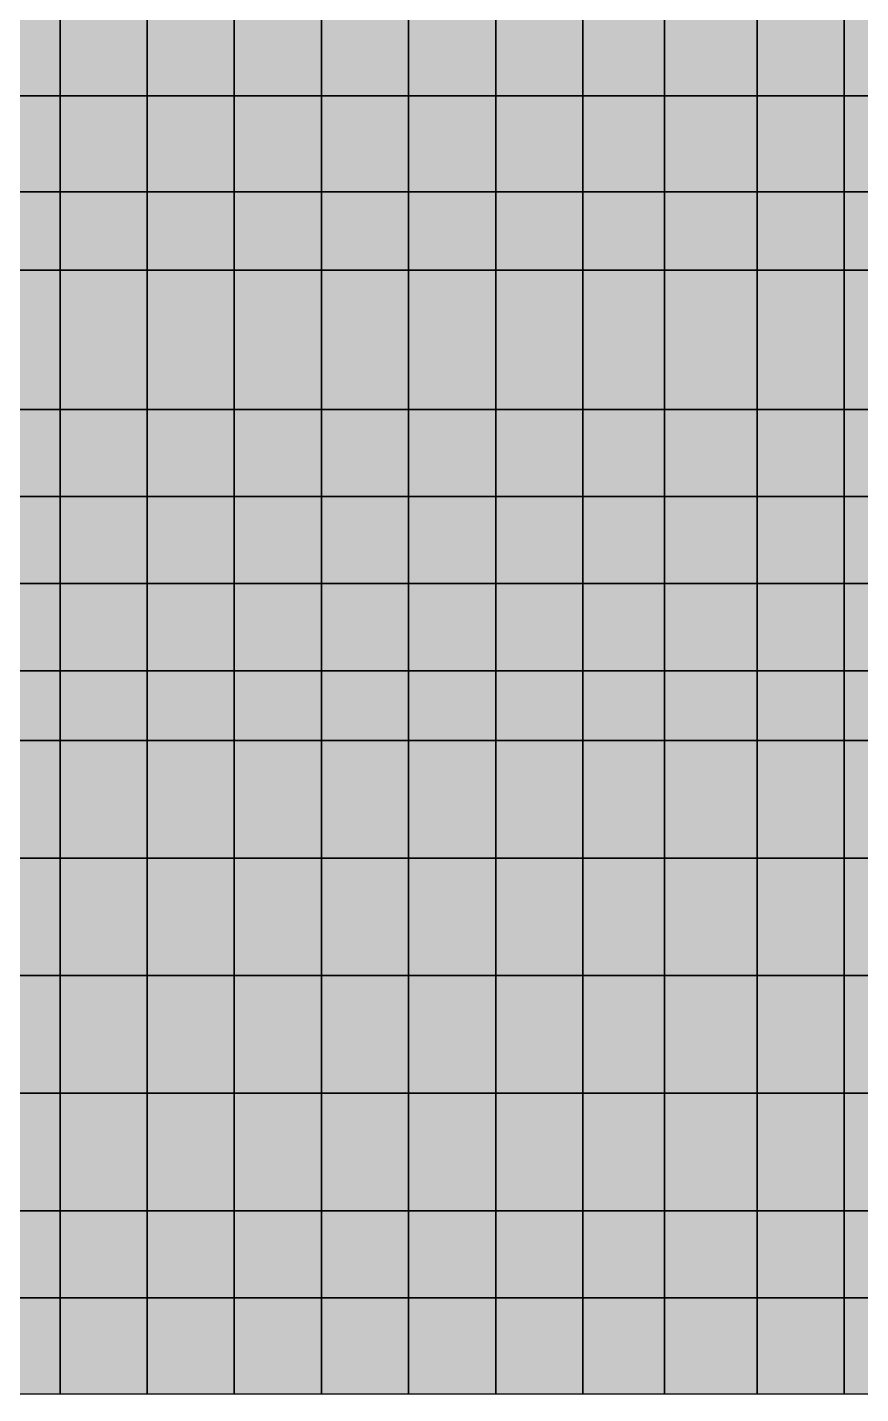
# Model space of a CAD drawing. Header units: inches. Extents: x -100 to 100, y -41 to 41.
# Drawn here: x 4.94 to 14.5, y -41.4 to -25.71 of the extents above; entities that cross this region are included whole.
import ezdxf

# ---------------------------------------------------------------- set-up
doc = ezdxf.new("R2010")
doc.units = ezdxf.units.IN
doc.header["$MEASUREMENT"] = 0

msp = doc.modelspace()

# ---------------------------------------------------------------- linework, layer by layer
at = {"color": 18, "true_color": 0x000000, "transparency": 33554532}
for p, q in [((5.311025, -26.5), (5.311025, -25.5)), ((5.311025, -25.5), (5.311025, -26.5)), ((6.311025, -26.5), (6.311025, -25.5)), ((6.311025, -25.5), (6.311025, -26.5)), ((7.311025, -26.5), (7.311025, -25.5)), ((7.311025, -25.5), (7.311025, -26.5)), ((8.311025, -26.5), (8.311025, -25.5)), ((8.311025, -25.5), (8.311025, -26.5)), ((9.311025, -26.5), (9.311025, -25.5)), ((9.311025, -25.5), (9.311025, -26.5)), ((10.31103, -26.5), (10.31103, -25.5)), ((10.31103, -25.5), (10.31103, -26.5)), ((11.31103, -26.5), (11.31103, -25.5)), ((11.31103, -25.5), (11.31103, -26.5)), ((12.25, -26.5), (12.25, -25.5)), ((12.25, -25.5), (12.25, -26.5)), ((13.31103, -26.5), (13.31103, -25.5)), ((13.31103, -25.5), (13.31103, -26.5)), ((14.31103, -26.5), (14.31103, -25.5)), ((14.31103, -25.5), (14.31103, -26.5)), ((5.311025, -26.5), (4.311025, -26.5)), ((4.311025, -26.5), (5.311025, -26.5)), ((5.311025, -27.6), (5.311025, -26.5)), ((6.311025, -26.5), (5.311025, -26.5)), ((5.311025, -26.5), (5.311025, -27.6)), ((5.311025, -26.5), (6.311025, -26.5)), ((6.311025, -27.6), (6.311025, -26.5)), ((7.311025, -26.5), (6.311025, -26.5)), ((6.311025, -26.5), (6.311025, -27.6)), ((6.311025, -26.5), (7.311025, -26.5)), ((7.311025, -27.6), (7.311025, -26.5)), ((8.311025, -26.5), (7.311025, -26.5)), ((7.311025, -26.5), (7.311025, -27.6)), ((7.311025, -26.5), (8.311025, -26.5)), ((8.311025, -27.6), (8.311025, -26.5)), ((9.311025, -26.5), (8.311025, -26.5)), ((8.311025, -26.5), (8.311025, -27.6)), ((8.311025, -26.5), (9.311025, -26.5)), ((9.311025, -27.6), (9.311025, -26.5)), ((10.31103, -26.5), (9.311025, -26.5)), ((9.311025, -26.5), (9.311025, -27.6)), ((9.311025, -26.5), (10.31103, -26.5)), ((10.31103, -27.6), (10.31103, -26.5)), ((11.31103, -26.5), (10.31103, -26.5)), ((10.31103, -26.5), (10.31103, -27.6)), ((10.31103, -26.5), (11.31103, -26.5)), ((11.31103, -27.6), (11.31103, -26.5)), ((12.25, -26.5), (11.31103, -26.5)), ((11.31103, -26.5), (11.31103, -27.6)), ((11.31103, -26.5), (12.25, -26.5)), ((12.25, -27.6), (12.25, -26.5)), ((13.31103, -26.5), (12.25, -26.5)), ((12.25, -26.5), (12.25, -27.6)), ((12.25, -26.5), (13.31103, -26.5)), ((13.31103, -27.6), (13.31103, -26.5)), ((14.31103, -26.5), (13.31103, -26.5)), ((13.31103, -26.5), (13.31103, -27.6)), ((13.31103, -26.5), (14.31103, -26.5)), ((14.31103, -27.6), (14.31103, -26.5)), ((14.31103, -26.5), (15.31103, -26.5)), ((15.31103, -26.5), (14.31103, -26.5)), ((14.31103, -26.5), (14.31103, -27.6)), ((5.311025, -27.6), (4.311025, -27.6)), ((4.311025, -27.6), (5.311025, -27.6)), ((5.311025, -28.5), (5.311025, -27.6)), ((5.311025, -27.6), (5.311025, -28.5)), ((6.311025, -27.6), (5.311025, -27.6)), ((5.311025, -27.6), (6.311025, -27.6)), ((6.311025, -28.5), (6.311025, -27.6)), ((7.311025, -27.6), (6.311025, -27.6)), ((6.311025, -27.6), (6.311025, -28.5)), ((6.311025, -27.6), (7.311025, -27.6)), ((7.311025, -28.5), (7.311025, -27.6)), ((8.311025, -27.6), (7.311025, -27.6)), ((7.311025, -27.6), (7.311025, -28.5)), ((7.311025, -27.6), (8.311025, -27.6)), ((8.311025, -28.5), (8.311025, -27.6)), ((9.311025, -27.6), (8.311025, -27.6)), ((8.311025, -27.6), (8.311025, -28.5)), ((8.311025, -27.6), (9.311025, -27.6)), ((9.311025, -28.5), (9.311025, -27.6)), ((10.31103, -27.6), (9.311025, -27.6)), ((9.311025, -27.6), (9.311025, -28.5)), ((9.311025, -27.6), (10.31103, -27.6)), ((10.31103, -28.5), (10.31103, -27.6)), ((11.31103, -27.6), (10.31103, -27.6)), ((10.31103, -27.6), (10.31103, -28.5)), ((10.31103, -27.6), (11.31103, -27.6)), ((11.31103, -28.5), (11.31103, -27.6)), ((12.25, -27.6), (11.31103, -27.6)), ((11.31103, -27.6), (11.31103, -28.5)), ((11.31103, -27.6), (12.25, -27.6)), ((12.25, -28.5), (12.25, -27.6)), ((13.31103, -27.6), (12.25, -27.6)), ((12.25, -27.6), (12.25, -28.5)), ((12.25, -27.6), (13.31103, -27.6)), ((13.31103, -28.5), (13.31103, -27.6)), ((14.31103, -27.6), (13.31103, -27.6)), ((13.31103, -27.6), (13.31103, -28.5)), ((13.31103, -27.6), (14.31103, -27.6)), ((14.31103, -28.5), (14.31103, -27.6)), ((15.31103, -27.6), (14.31103, -27.6)), ((14.31103, -27.6), (14.31103, -28.5)), ((14.31103, -27.6), (15.31103, -27.6)), ((4.311025, -28.5), (5.311025, -28.5)), ((5.311025, -28.5), (4.311025, -28.5)), ((5.311025, -28.5), (6.311025, -28.5)), ((5.311025, -30.1), (5.311025, -28.5)), ((6.311025, -28.5), (5.311025, -28.5)), ((5.311025, -28.5), (5.311025, -30.1)), ((6.311025, -28.5), (7.311025, -28.5)), ((6.311025, -30.1), (6.311025, -28.5)), ((7.311025, -28.5), (6.311025, -28.5)), ((6.311025, -28.5), (6.311025, -30.1)), ((7.311025, -28.5), (8.311025, -28.5)), ((7.311025, -30.1), (7.311025, -28.5)), ((8.311025, -28.5), (7.311025, -28.5)), ((7.311025, -28.5), (7.311025, -30.1)), ((8.311025, -28.5), (9.311025, -28.5)), ((8.311025, -30.1), (8.311025, -28.5)), ((9.311025, -28.5), (8.311025, -28.5)), ((8.311025, -28.5), (8.311025, -30.1)), ((9.311025, -28.5), (10.31103, -28.5)), ((9.311025, -30.1), (9.311025, -28.5)), ((10.31103, -28.5), (9.311025, -28.5)), ((9.311025, -28.5), (9.311025, -30.1)), ((10.31103, -28.5), (11.31103, -28.5)), ((10.31103, -30.1), (10.31103, -28.5)), ((10.31103, -28.5), (10.31103, -30.1)), ((11.31103, -28.5), (10.31103, -28.5)), ((11.31103, -28.5), (12.25, -28.5)), ((11.31103, -30.1), (11.31103, -28.5)), ((12.25, -28.5), (11.31103, -28.5)), ((11.31103, -28.5), (11.31103, -30.1)), ((12.25, -28.5), (13.31103, -28.5)), ((12.25, -30.1), (12.25, -28.5)), ((13.31103, -28.5), (12.25, -28.5)), ((12.25, -28.5), (12.25, -30.1)), ((13.31103, -28.5), (14.31103, -28.5)), ((13.31103, -30.1), (13.31103, -28.5)), ((13.31103, -28.5), (13.31103, -30.1)), ((14.31103, -28.5), (13.31103, -28.5)), ((14.31103, -28.5), (15.31103, -28.5)), ((14.31103, -30.1), (14.31103, -28.5)), ((15.31103, -28.5), (14.31103, -28.5)), ((14.31103, -28.5), (14.31103, -30.1)), ((5.311025, -30.1), (4.311025, -30.1)), ((4.311025, -30.1), (5.311025, -30.1)), ((5.311025, -31.1), (5.311025, -30.1)), ((6.311025, -30.1), (5.311025, -30.1)), ((5.311025, -30.1), (5.311025, -31.1)), ((5.311025, -30.1), (6.311025, -30.1)), ((6.311025, -31.1), (6.311025, -30.1)), ((7.311025, -30.1), (6.311025, -30.1)), ((6.311025, -30.1), (6.311025, -31.1)), ((6.311025, -30.1), (7.311025, -30.1)), ((7.311025, -31.1), (7.311025, -30.1)), ((8.311025, -30.1), (7.311025, -30.1)), ((7.311025, -30.1), (7.311025, -31.1)), ((7.311025, -30.1), (8.311025, -30.1)), ((8.311025, -31.1), (8.311025, -30.1)), ((9.311025, -30.1), (8.311025, -30.1)), ((8.311025, -30.1), (8.311025, -31.1)), ((8.311025, -30.1), (9.311025, -30.1)), ((9.311025, -31.1), (9.311025, -30.1)), ((10.31103, -30.1), (9.311025, -30.1)), ((9.311025, -30.1), (9.311025, -31.1)), ((9.311025, -30.1), (10.31103, -30.1)), ((10.31103, -31.1), (10.31103, -30.1)), ((11.31103, -30.1), (10.31103, -30.1)), ((10.31103, -30.1), (10.31103, -31.1)), ((10.31103, -30.1), (11.31103, -30.1)), ((11.31103, -31.1), (11.31103, -30.1)), ((12.25, -30.1), (11.31103, -30.1)), ((11.31103, -30.1), (11.31103, -31.1)), ((11.31103, -30.1), (12.25, -30.1)), ((12.25, -31.1), (12.25, -30.1)), ((13.31103, -30.1), (12.25, -30.1)), ((12.25, -30.1), (12.25, -31.1)), ((12.25, -30.1), (13.31103, -30.1)), ((13.31103, -31.1), (13.31103, -30.1)), ((14.31103, -30.1), (13.31103, -30.1)), ((13.31103, -30.1), (13.31103, -31.1)), ((13.31103, -30.1), (14.31103, -30.1)), ((14.31103, -31.1), (14.31103, -30.1)), ((15.31103, -30.1), (14.31103, -30.1)), ((14.31103, -30.1), (14.31103, -31.1)), ((14.31103, -30.1), (15.31103, -30.1)), ((5.311025, -31.1), (4.311025, -31.1)), ((4.311025, -31.1), (5.311025, -31.1)), ((5.311025, -32.1), (5.311025, -31.1)), ((6.311025, -31.1), (5.311025, -31.1)), ((5.311025, -31.1), (5.311025, -32.1)), ((5.311025, -31.1), (6.311025, -31.1)), ((6.311025, -32.1), (6.311025, -31.1)), ((7.311025, -31.1), (6.311025, -31.1)), ((6.311025, -31.1), (6.311025, -32.1)), ((6.311025, -31.1), (7.311025, -31.1)), ((7.311025, -32.1), (7.311025, -31.1)), ((8.311025, -31.1), (7.311025, -31.1)), ((7.311025, -31.1), (7.311025, -32.1)), ((7.311025, -31.1), (8.311025, -31.1)), ((8.311025, -32.1), (8.311025, -31.1)), ((9.311025, -31.1), (8.311025, -31.1)), ((8.311025, -31.1), (8.311025, -32.1)), ((8.311025, -31.1), (9.311025, -31.1)), ((9.311025, -32.1), (9.311025, -31.1)), ((10.31103, -31.1), (9.311025, -31.1)), ((9.311025, -31.1), (9.311025, -32.1)), ((9.311025, -31.1), (10.31103, -31.1)), ((10.31103, -32.1), (10.31103, -31.1)), ((10.31103, -31.1), (10.31103, -32.1)), ((11.31103, -31.1), (10.31103, -31.1)), ((10.31103, -31.1), (11.31103, -31.1)), ((11.31103, -32.1), (11.31103, -31.1)), ((12.25, -31.1), (11.31103, -31.1)), ((11.31103, -31.1), (11.31103, -32.1)), ((11.31103, -31.1), (12.25, -31.1)), ((12.25, -32.1), (12.25, -31.1)), ((13.31103, -31.1), (12.25, -31.1)), ((12.25, -31.1), (12.25, -32.1)), ((12.25, -31.1), (13.31103, -31.1)), ((13.31103, -32.1), (13.31103, -31.1)), ((13.31103, -31.1), (13.31103, -32.1)), ((14.31103, -31.1), (13.31103, -31.1)), ((13.31103, -31.1), (14.31103, -31.1)), ((14.31103, -32.1), (14.31103, -31.1)), ((15.31103, -31.1), (14.31103, -31.1)), ((14.31103, -31.1), (14.31103, -32.1)), ((14.31103, -31.1), (15.31103, -31.1)), ((5.311025, -32.1), (4.311025, -32.1)), ((4.311025, -32.1), (5.311025, -32.1)), ((5.311025, -33.1), (5.311025, -32.1)), ((6.311025, -32.1), (5.311025, -32.1)), ((5.311025, -32.1), (5.311025, -33.1)), ((5.311025, -32.1), (6.311025, -32.1)), ((6.311025, -33.1), (6.311025, -32.1)), ((6.311025, -32.1), (7.311025, -32.1)), ((7.311025, -32.1), (6.311025, -32.1)), ((6.311025, -32.1), (6.311025, -33.1)), ((7.311025, -33.1), (7.311025, -32.1)), ((8.311025, -32.1), (7.311025, -32.1)), ((7.311025, -32.1), (7.311025, -33.1)), ((7.311025, -32.1), (8.311025, -32.1)), ((8.311025, -33.1), (8.311025, -32.1)), ((9.311025, -32.1), (8.311025, -32.1)), ((8.311025, -32.1), (8.311025, -33.1)), ((8.311025, -32.1), (9.311025, -32.1)), ((9.311025, -33.1), (9.311025, -32.1)), ((10.31103, -32.1), (9.311025, -32.1)), ((9.311025, -32.1), (9.311025, -33.1)), ((9.311025, -32.1), (10.31103, -32.1)), ((10.31103, -33.1), (10.31103, -32.1)), ((11.31103, -32.1), (10.31103, -32.1)), ((10.31103, -32.1), (10.31103, -33.1)), ((10.31103, -32.1), (11.31103, -32.1)), ((11.31103, -33.1), (11.31103, -32.1)), ((12.25, -32.1), (11.31103, -32.1)), ((11.31103, -32.1), (11.31103, -33.1)), ((11.31103, -32.1), (12.25, -32.1)), ((12.25, -33.1), (12.25, -32.1)), ((13.31103, -32.1), (12.25, -32.1)), ((12.25, -32.1), (12.25, -33.1)), ((12.25, -32.1), (13.31103, -32.1)), ((13.31103, -33.1), (13.31103, -32.1)), ((14.31103, -32.1), (13.31103, -32.1)), ((13.31103, -32.1), (13.31103, -33.1)), ((13.31103, -32.1), (14.31103, -32.1)), ((14.31103, -33.1), (14.31103, -32.1)), ((15.31103, -32.1), (14.31103, -32.1)), ((14.31103, -32.1), (14.31103, -33.1)), ((14.31103, -32.1), (15.31103, -32.1)), ((4.311025, -33.1), (5.311025, -33.1)), ((5.311025, -33.1), (4.311025, -33.1)), ((5.311025, -33.1), (6.311025, -33.1)), ((5.311025, -33.9), (5.311025, -33.1)), ((6.311025, -33.1), (5.311025, -33.1)), ((5.311025, -33.1), (5.311025, -33.9)), ((6.311025, -33.1), (7.311025, -33.1)), ((6.311025, -33.9), (6.311025, -33.1)), ((7.311025, -33.1), (6.311025, -33.1)), ((6.311025, -33.1), (6.311025, -33.9)), ((7.311025, -33.1), (8.311025, -33.1)), ((7.311025, -33.9), (7.311025, -33.1)), ((8.311025, -33.1), (7.311025, -33.1)), ((7.311025, -33.1), (7.311025, -33.9)), ((8.311025, -33.1), (9.311025, -33.1)), ((8.311025, -33.9), (8.311025, -33.1)), ((9.311025, -33.1), (8.311025, -33.1)), ((8.311025, -33.1), (8.311025, -33.9)), ((9.311025, -33.1), (10.31103, -33.1)), ((9.311025, -33.9), (9.311025, -33.1)), ((10.31103, -33.1), (9.311025, -33.1)), ((9.311025, -33.1), (9.311025, -33.9)), ((10.31103, -33.1), (11.31103, -33.1)), ((10.31103, -33.9), (10.31103, -33.1)), ((11.31103, -33.1), (10.31103, -33.1)), ((10.31103, -33.1), (10.31103, -33.9)), ((11.31103, -33.1), (12.25, -33.1)), ((11.31103, -33.9), (11.31103, -33.1)), ((12.25, -33.1), (11.31103, -33.1)), ((11.31103, -33.1), (11.31103, -33.9)), ((12.25, -33.1), (13.31103, -33.1)), ((12.25, -33.9), (12.25, -33.1)), ((13.31103, -33.1), (12.25, -33.1)), ((12.25, -33.1), (12.25, -33.9)), ((13.31103, -33.1), (14.31103, -33.1)), ((13.31103, -33.9), (13.31103, -33.1)), ((14.31103, -33.1), (13.31103, -33.1)), ((13.31103, -33.1), (13.31103, -33.9)), ((14.31103, -33.1), (15.31103, -33.1)), ((14.31103, -33.9), (14.31103, -33.1)), ((15.31103, -33.1), (14.31103, -33.1)), ((14.31103, -33.1), (14.31103, -33.9)), ((5.311025, -33.9), (4.311025, -33.9)), ((4.311025, -33.9), (5.311025, -33.9)), ((5.311025, -35.25), (5.311025, -33.9)), ((5.311025, -33.9), (5.311025, -35.25)), ((6.311025, -33.9), (5.311025, -33.9)), ((5.311025, -33.9), (6.311025, -33.9)), ((6.311025, -35.25), (6.311025, -33.9)), ((6.311025, -33.9), (6.311025, -35.25)), ((7.311025, -33.9), (6.311025, -33.9)), ((6.311025, -33.9), (7.311025, -33.9)), ((7.311025, -35.25), (7.311025, -33.9)), ((8.311025, -33.9), (7.311025, -33.9)), ((7.311025, -33.9), (7.311025, -35.25)), ((7.311025, -33.9), (8.311025, -33.9)), ((8.311025, -35.25), (8.311025, -33.9)), ((9.311025, -33.9), (8.311025, -33.9)), ((8.311025, -33.9), (8.311025, -35.25)), ((8.311025, -33.9), (9.311025, -33.9)), ((9.311025, -35.25), (9.311025, -33.9)), ((10.31103, -33.9), (9.311025, -33.9)), ((9.311025, -33.9), (9.311025, -35.25)), ((9.311025, -33.9), (10.31103, -33.9)), ((10.31103, -35.25), (10.31103, -33.9)), ((11.31103, -33.9), (10.31103, -33.9)), ((10.31103, -33.9), (10.31103, -35.25)), ((10.31103, -33.9), (11.31103, -33.9)), ((11.31103, -35.25), (11.31103, -33.9)), ((12.25, -33.9), (11.31103, -33.9)), ((11.31103, -33.9), (11.31103, -35.25)), ((11.31103, -33.9), (12.25, -33.9)), ((12.25, -35.25), (12.25, -33.9)), ((12.25, -33.9), (12.25, -35.25)), ((13.31103, -33.9), (12.25, -33.9)), ((12.25, -33.9), (13.31103, -33.9)), ((13.31103, -35.25), (13.31103, -33.9)), ((14.31103, -33.9), (13.31103, -33.9)), ((13.31103, -33.9), (13.31103, -35.25)), ((13.31103, -33.9), (14.31103, -33.9)), ((14.31103, -35.25), (14.31103, -33.9)), ((15.31103, -33.9), (14.31103, -33.9)), ((14.31103, -33.9), (14.31103, -35.25)), ((14.31103, -33.9), (15.31103, -33.9)), ((5.311025, -35.25), (4.311025, -35.25)), ((4.311025, -35.25), (5.311025, -35.25)), ((5.311025, -36.6), (5.311025, -35.25)), ((5.311025, -35.25), (5.311025, -36.6)), ((6.311025, -35.25), (5.311025, -35.25)), ((5.311025, -35.25), (6.311025, -35.25)), ((6.311025, -36.6), (6.311025, -35.25)), ((6.311025, -35.25), (6.311025, -36.6)), ((7.311025, -35.25), (6.311025, -35.25)), ((6.311025, -35.25), (7.311025, -35.25)), ((7.311025, -36.6), (7.311025, -35.25)), ((7.311025, -35.25), (8.311025, -35.25)), ((8.311025, -35.25), (7.311025, -35.25)), ((7.311025, -35.25), (7.311025, -36.6)), ((8.311025, -36.6), (8.311025, -35.25)), ((9.311025, -35.25), (8.311025, -35.25)), ((8.311025, -35.25), (8.311025, -36.6)), ((8.311025, -35.25), (9.311025, -35.25)), ((9.311025, -36.6), (9.311025, -35.25)), ((10.31103, -35.25), (9.311025, -35.25)), ((9.311025, -35.25), (9.311025, -36.6)), ((9.311025, -35.25), (10.31103, -35.25)), ((10.31103, -36.6), (10.31103, -35.25)), ((11.31103, -35.25), (10.31103, -35.25)), ((10.31103, -35.25), (10.31103, -36.6)), ((10.31103, -35.25), (11.31103, -35.25)), ((11.31103, -36.6), (11.31103, -35.25)), ((12.25, -35.25), (11.31103, -35.25)), ((11.31103, -35.25), (11.31103, -36.6)), ((11.31103, -35.25), (12.25, -35.25)), ((12.25, -36.6), (12.25, -35.25)), ((13.31103, -35.25), (12.25, -35.25)), ((12.25, -35.25), (12.25, -36.6)), ((12.25, -35.25), (13.31103, -35.25)), ((13.31103, -36.6), (13.31103, -35.25)), ((14.31103, -35.25), (13.31103, -35.25)), ((13.31103, -35.25), (13.31103, -36.6)), ((13.31103, -35.25), (14.31103, -35.25)), ((14.31103, -36.6), (14.31103, -35.25)), ((15.31103, -35.25), (14.31103, -35.25)), ((14.31103, -35.25), (14.31103, -36.6)), ((14.31103, -35.25), (15.31103, -35.25)), ((5.311025, -36.6), (4.311025, -36.6)), ((4.311025, -36.6), (5.311025, -36.6)), ((5.311025, -37.95), (5.311025, -36.6)), ((5.311025, -36.6), (5.311025, -37.95)), ((6.311025, -36.6), (5.311025, -36.6)), ((5.311025, -36.6), (6.311025, -36.6)), ((6.311025, -37.95), (6.311025, -36.6)), ((6.311025, -36.6), (6.311025, -37.95)), ((7.311025, -36.6), (6.311025, -36.6)), ((6.311025, -36.6), (7.311025, -36.6)), ((7.311025, -37.95), (7.311025, -36.6)), ((8.311025, -36.6), (7.311025, -36.6)), ((7.311025, -36.6), (7.311025, -37.95)), ((7.311025, -36.6), (8.311025, -36.6)), ((8.311025, -37.95), (8.311025, -36.6)), ((9.311025, -36.6), (8.311025, -36.6)), ((8.311025, -36.6), (8.311025, -37.95)), ((8.311025, -36.6), (9.311025, -36.6)), ((9.311025, -37.95), (9.311025, -36.6)), ((10.31103, -36.6), (9.311025, -36.6)), ((9.311025, -36.6), (9.311025, -37.95)), ((9.311025, -36.6), (10.31103, -36.6)), ((10.31103, -37.95), (10.31103, -36.6)), ((11.31103, -36.6), (10.31103, -36.6)), ((10.31103, -36.6), (10.31103, -37.95)), ((10.31103, -36.6), (11.31103, -36.6)), ((11.31103, -37.95), (11.31103, -36.6)), ((12.25, -36.6), (11.31103, -36.6)), ((11.31103, -36.6), (11.31103, -37.95)), ((11.31103, -36.6), (12.25, -36.6)), ((12.25, -37.95), (12.25, -36.6)), ((13.31103, -36.6), (12.25, -36.6)), ((12.25, -36.6), (12.25, -37.95)), ((12.25, -36.6), (13.31103, -36.6)), ((13.31103, -37.95), (13.31103, -36.6)), ((14.31103, -36.6), (13.31103, -36.6)), ((13.31103, -36.6), (13.31103, -37.95)), ((13.31103, -36.6), (14.31103, -36.6)), ((14.31103, -37.95), (14.31103, -36.6)), ((15.31103, -36.6), (14.31103, -36.6)), ((14.31103, -36.6), (14.31103, -37.95)), ((14.31103, -36.6), (15.31103, -36.6)), ((5.311025, -37.95), (4.311025, -37.95)), ((4.311025, -37.95), (5.311025, -37.95)), ((5.311025, -39.3), (5.311025, -37.95)), ((5.311025, -37.95), (5.311025, -39.3)), ((6.311025, -37.95), (5.311025, -37.95)), ((5.311025, -37.95), (6.311025, -37.95)), ((6.311025, -39.3), (6.311025, -37.95)), ((6.311025, -37.95), (6.311025, -39.3)), ((7.311025, -37.95), (6.311025, -37.95)), ((6.311025, -37.95), (7.311025, -37.95)), ((7.311025, -39.3), (7.311025, -37.95)), ((8.311025, -37.95), (7.311025, -37.95)), ((7.311025, -37.95), (7.311025, -39.3)), ((7.311025, -37.95), (8.311025, -37.95)), ((8.311025, -39.3), (8.311025, -37.95)), ((9.311025, -37.95), (8.311025, -37.95)), ((8.311025, -37.95), (8.311025, -39.3)), ((8.311025, -37.95), (9.311025, -37.95)), ((9.311025, -39.3), (9.311025, -37.95)), ((10.31103, -37.95), (9.311025, -37.95)), ((9.311025, -37.95), (9.311025, -39.3)), ((9.311025, -37.95), (10.31103, -37.95)), ((10.31103, -39.3), (10.31103, -37.95)), ((10.31103, -37.95), (10.31103, -39.3)), ((11.31103, -37.95), (10.31103, -37.95)), ((10.31103, -37.95), (11.31103, -37.95)), ((11.31103, -39.3), (11.31103, -37.95)), ((12.25, -37.95), (11.31103, -37.95)), ((11.31103, -37.95), (11.31103, -39.3)), ((11.31103, -37.95), (12.25, -37.95)), ((12.25, -39.3), (12.25, -37.95)), ((12.25, -37.95), (13.31103, -37.95)), ((13.31103, -37.95), (12.25, -37.95)), ((12.25, -37.95), (12.25, -39.3)), ((13.31103, -39.3), (13.31103, -37.95)), ((13.31103, -37.95), (13.31103, -39.3)), ((14.31103, -37.95), (13.31103, -37.95)), ((13.31103, -37.95), (14.31103, -37.95)), ((14.31103, -39.3), (14.31103, -37.95)), ((15.31103, -37.95), (14.31103, -37.95)), ((14.31103, -37.95), (14.31103, -39.3)), ((14.31103, -37.95), (15.31103, -37.95)), ((5.311025, -39.3), (4.311025, -39.3)), ((4.311025, -39.3), (5.311025, -39.3)), ((5.311025, -40.3), (5.311025, -39.3)), ((6.311025, -39.3), (5.311025, -39.3)), ((5.311025, -39.3), (5.311025, -40.3)), ((5.311025, -39.3), (6.311025, -39.3)), ((6.311025, -40.3), (6.311025, -39.3)), ((7.311025, -39.3), (6.311025, -39.3)), ((6.311025, -39.3), (6.311025, -40.3)), ((6.311025, -39.3), (7.311025, -39.3)), ((7.311025, -40.3), (7.311025, -39.3)), ((8.311025, -39.3), (7.311025, -39.3)), ((7.311025, -39.3), (7.311025, -40.3)), ((7.311025, -39.3), (8.311025, -39.3)), ((8.311025, -40.3), (8.311025, -39.3)), ((9.311025, -39.3), (8.311025, -39.3)), ((8.311025, -39.3), (8.311025, -40.3)), ((8.311025, -39.3), (9.311025, -39.3)), ((9.311025, -40.3), (9.311025, -39.3)), ((10.31103, -39.3), (9.311025, -39.3)), ((9.311025, -39.3), (9.311025, -40.3)), ((9.311025, -39.3), (10.31103, -39.3)), ((10.31103, -40.3), (10.31103, -39.3)), ((10.31103, -39.3), (10.31103, -40.3)), ((11.31103, -39.3), (10.31103, -39.3)), ((10.31103, -39.3), (11.31103, -39.3)), ((11.31103, -40.3), (11.31103, -39.3)), ((12.25, -39.3), (11.31103, -39.3)), ((11.31103, -39.3), (11.31103, -40.3)), ((11.31103, -39.3), (12.25, -39.3)), ((12.25, -40.3), (12.25, -39.3)), ((13.31103, -39.3), (12.25, -39.3)), ((12.25, -39.3), (12.25, -40.3)), ((12.25, -39.3), (13.31103, -39.3)), ((13.31103, -40.3), (13.31103, -39.3)), ((13.31103, -39.3), (13.31103, -40.3)), ((14.31103, -39.3), (13.31103, -39.3)), ((13.31103, -39.3), (14.31103, -39.3)), ((14.31103, -40.3), (14.31103, -39.3)), ((15.31103, -39.3), (14.31103, -39.3)), ((14.31103, -39.3), (14.31103, -40.3)), ((14.31103, -39.3), (15.31103, -39.3)), ((4.311025, -40.3), (5.311025, -40.3)), ((5.311025, -40.3), (4.311025, -40.3)), ((5.311025, -40.3), (6.311025, -40.3)), ((5.311025, -41.4), (5.311025, -40.3)), ((6.311025, -40.3), (5.311025, -40.3)), ((5.311025, -40.3), (5.311025, -41.4)), ((6.311025, -40.3), (7.311025, -40.3)), ((6.311025, -41.4), (6.311025, -40.3)), ((7.311025, -40.3), (6.311025, -40.3)), ((6.311025, -40.3), (6.311025, -41.4)), ((7.311025, -40.3), (8.311025, -40.3)), ((7.311025, -41.4), (7.311025, -40.3)), ((8.311025, -40.3), (7.311025, -40.3)), ((7.311025, -40.3), (7.311025, -41.4)), ((8.311025, -40.3), (9.311025, -40.3)), ((8.311025, -41.4), (8.311025, -40.3)), ((9.311025, -40.3), (8.311025, -40.3)), ((8.311025, -40.3), (8.311025, -41.4)), ((9.311025, -40.3), (10.31103, -40.3)), ((9.311025, -41.4), (9.311025, -40.3)), ((10.31103, -40.3), (9.311025, -40.3)), ((9.311025, -40.3), (9.311025, -41.4)), ((10.31103, -40.3), (11.31103, -40.3)), ((10.31103, -41.4), (10.31103, -40.3)), ((10.31103, -40.3), (10.31103, -41.4)), ((11.31103, -40.3), (10.31103, -40.3)), ((11.31103, -40.3), (12.25, -40.3)), ((11.31103, -41.4), (11.31103, -40.3)), ((12.25, -40.3), (11.31103, -40.3)), ((11.31103, -40.3), (11.31103, -41.4)), ((12.25, -40.3), (13.31103, -40.3)), ((12.25, -41.4), (12.25, -40.3)), ((13.31103, -40.3), (12.25, -40.3)), ((12.25, -40.3), (12.25, -41.4)), ((13.31103, -40.3), (14.31103, -40.3)), ((13.31103, -41.4), (13.31103, -40.3)), ((13.31103, -40.3), (13.31103, -41.4)), ((14.31103, -40.3), (13.31103, -40.3)), ((14.31103, -40.3), (15.31103, -40.3)), ((14.31103, -41.4), (14.31103, -40.3)), ((15.31103, -40.3), (14.31103, -40.3)), ((14.31103, -40.3), (14.31103, -41.4)), ((4.311025, -41.4), (5.311025, -41.4)), ((5.311025, -41.4), (6.311025, -41.4)), ((6.311025, -41.4), (7.311025, -41.4)), ((7.311025, -41.4), (8.311025, -41.4)), ((8.311025, -41.4), (9.311025, -41.4)), ((9.311025, -41.4), (10.31103, -41.4)), ((10.31103, -41.4), (11.31103, -41.4)), ((11.31103, -41.4), (12.25, -41.4)), ((12.25, -41.4), (13.31103, -41.4)), ((13.31103, -41.4), (14.31103, -41.4)), ((14.31103, -41.4), (15.31103, -41.4))]:
    msp.add_line(p, q, dxfattribs=at)
at = {"color": 250, "true_color": 0x36353d, "transparency": 33554687}
for points in [[(4.311025, -26.5), (5.311025, -26.5), (5.311025, -25.5)], [(4.311025, -26.5), (5.311025, -25.5), (4.311025, -25.5)], [(5.311025, -26.5), (6.311025, -26.5), (6.311025, -25.5)], [(5.311025, -26.5), (6.311025, -25.5), (5.311025, -25.5)], [(6.311025, -26.5), (7.311025, -26.5), (7.311025, -25.5)], [(6.311025, -26.5), (7.311025, -25.5), (6.311025, -25.5)], [(7.311025, -26.5), (8.311025, -26.5), (8.311025, -25.5)], [(7.311025, -26.5), (8.311025, -25.5), (7.311025, -25.5)], [(8.311025, -26.5), (9.311025, -26.5), (9.311025, -25.5)], [(8.311025, -26.5), (9.311025, -25.5), (8.311025, -25.5)], [(9.311025, -26.5), (10.31103, -26.5), (10.31103, -25.5)], [(9.311025, -26.5), (10.31103, -25.5), (9.311025, -25.5)], [(10.31103, -26.5), (11.31103, -26.5), (11.31103, -25.5)], [(10.31103, -26.5), (11.31103, -25.5), (10.31103, -25.5)], [(11.31103, -26.5), (12.25, -26.5), (12.25, -25.5)], [(11.31103, -26.5), (12.25, -25.5), (11.31103, -25.5)], [(12.25, -26.5), (13.31103, -26.5), (13.31103, -25.5)], [(12.25, -26.5), (13.31103, -25.5), (12.25, -25.5)], [(13.31103, -26.5), (14.31103, -26.5), (14.31103, -25.5)], [(13.31103, -26.5), (14.31103, -25.5), (13.31103, -25.5)], [(14.31103, -26.5), (15.31103, -26.5), (15.31103, -25.5)], [(14.31103, -26.5), (15.31103, -25.5), (14.31103, -25.5)], [(4.311025, -27.6), (5.311025, -27.6), (5.311025, -26.5)], [(4.311025, -27.6), (5.311025, -26.5), (4.311025, -26.5)], [(5.311025, -27.6), (6.311025, -27.6), (6.311025, -26.5)], [(5.311025, -27.6), (6.311025, -26.5), (5.311025, -26.5)], [(6.311025, -27.6), (7.311025, -27.6), (7.311025, -26.5)], [(6.311025, -27.6), (7.311025, -26.5), (6.311025, -26.5)], [(7.311025, -27.6), (8.311025, -27.6), (8.311025, -26.5)], [(7.311025, -27.6), (8.311025, -26.5), (7.311025, -26.5)], [(8.311025, -27.6), (9.311025, -27.6), (9.311025, -26.5)], [(8.311025, -27.6), (9.311025, -26.5), (8.311025, -26.5)], [(9.311025, -27.6), (10.31103, -27.6), (10.31103, -26.5)], [(9.311025, -27.6), (10.31103, -26.5), (9.311025, -26.5)], [(10.31103, -27.6), (11.31103, -27.6), (11.31103, -26.5)], [(10.31103, -27.6), (11.31103, -26.5), (10.31103, -26.5)], [(11.31103, -27.6), (12.25, -27.6), (12.25, -26.5)], [(11.31103, -27.6), (12.25, -26.5), (11.31103, -26.5)], [(12.25, -27.6), (13.31103, -27.6), (13.31103, -26.5)], [(12.25, -27.6), (13.31103, -26.5), (12.25, -26.5)], [(13.31103, -27.6), (14.31103, -27.6), (14.31103, -26.5)], [(13.31103, -27.6), (14.31103, -26.5), (13.31103, -26.5)], [(14.31103, -27.6), (15.31103, -27.6), (15.31103, -26.5)], [(14.31103, -27.6), (15.31103, -26.5), (14.31103, -26.5)], [(4.311025, -28.5), (5.311025, -28.5), (5.311025, -27.6)], [(4.311025, -28.5), (5.311025, -27.6), (4.311025, -27.6)], [(5.311025, -27.6), (5.311025, -28.5), (6.311025, -28.5)], [(5.311025, -27.6), (6.311025, -28.5), (6.311025, -27.6)], [(6.311025, -28.5), (7.311025, -28.5), (7.311025, -27.6)], [(6.311025, -28.5), (7.311025, -27.6), (6.311025, -27.6)], [(7.311025, -28.5), (8.311025, -28.5), (8.311025, -27.6)], [(7.311025, -28.5), (8.311025, -27.6), (7.311025, -27.6)], [(8.311025, -28.5), (9.311025, -28.5), (9.311025, -27.6)], [(8.311025, -28.5), (9.311025, -27.6), (8.311025, -27.6)], [(9.311025, -28.5), (10.31103, -28.5), (10.31103, -27.6)], [(9.311025, -28.5), (10.31103, -27.6), (9.311025, -27.6)], [(10.31103, -28.5), (11.31103, -28.5), (11.31103, -27.6)], [(10.31103, -28.5), (11.31103, -27.6), (10.31103, -27.6)], [(11.31103, -28.5), (12.25, -28.5), (12.25, -27.6)], [(11.31103, -28.5), (12.25, -27.6), (11.31103, -27.6)], [(12.25, -28.5), (13.31103, -28.5), (13.31103, -27.6)], [(12.25, -28.5), (13.31103, -27.6), (12.25, -27.6)], [(13.31103, -28.5), (14.31103, -28.5), (14.31103, -27.6)], [(13.31103, -28.5), (14.31103, -27.6), (13.31103, -27.6)], [(14.31103, -28.5), (15.31103, -28.5), (15.31103, -27.6)], [(14.31103, -28.5), (15.31103, -27.6), (14.31103, -27.6)]]:
    msp.add_solid(points, dxfattribs=at)
at = {"color": 153, "true_color": 0x7aa4c2, "transparency": 33554687}
for points in [[(5.311025, -28.5), (4.311025, -28.5), (4.311025, -30.1)], [(5.311025, -28.5), (4.311025, -30.1), (5.311025, -30.1)], [(6.311025, -28.5), (5.311025, -28.5), (5.311025, -30.1)], [(6.311025, -28.5), (5.311025, -30.1), (6.311025, -30.1)], [(7.311025, -28.5), (6.311025, -28.5), (6.311025, -30.1)], [(7.311025, -28.5), (6.311025, -30.1), (7.311025, -30.1)], [(8.311025, -28.5), (7.311025, -28.5), (7.311025, -30.1)], [(8.311025, -28.5), (7.311025, -30.1), (8.311025, -30.1)], [(9.311025, -28.5), (8.311025, -28.5), (8.311025, -30.1)], [(9.311025, -28.5), (8.311025, -30.1), (9.311025, -30.1)], [(10.31103, -28.5), (9.311025, -28.5), (9.311025, -30.1)], [(10.31103, -28.5), (9.311025, -30.1), (10.31103, -30.1)], [(10.31103, -28.5), (10.31103, -30.1), (11.31103, -30.1)], [(10.31103, -28.5), (11.31103, -30.1), (11.31103, -28.5)], [(12.25, -28.5), (11.31103, -28.5), (11.31103, -30.1)], [(12.25, -28.5), (11.31103, -30.1), (12.25, -30.1)], [(13.31103, -28.5), (12.25, -28.5), (12.25, -30.1)], [(13.31103, -28.5), (12.25, -30.1), (13.31103, -30.1)], [(13.31103, -28.5), (13.31103, -30.1), (14.31103, -30.1)], [(13.31103, -28.5), (14.31103, -30.1), (14.31103, -28.5)], [(15.31103, -28.5), (14.31103, -28.5), (14.31103, -30.1)], [(15.31103, -28.5), (14.31103, -30.1), (15.31103, -30.1)]]:
    msp.add_solid(points, dxfattribs=at)
at = {"color": 167, "true_color": 0x345582, "transparency": 33554687}
for points in [[(4.311025, -31.1), (5.311025, -31.1), (5.311025, -30.1)], [(4.311025, -31.1), (5.311025, -30.1), (4.311025, -30.1)], [(5.311025, -31.1), (6.311025, -31.1), (6.311025, -30.1)], [(5.311025, -31.1), (6.311025, -30.1), (5.311025, -30.1)], [(6.311025, -31.1), (7.311025, -31.1), (7.311025, -30.1)], [(6.311025, -31.1), (7.311025, -30.1), (6.311025, -30.1)], [(7.311025, -31.1), (8.311025, -31.1), (8.311025, -30.1)], [(7.311025, -31.1), (8.311025, -30.1), (7.311025, -30.1)], [(8.311025, -31.1), (9.311025, -31.1), (9.311025, -30.1)], [(8.311025, -31.1), (9.311025, -30.1), (8.311025, -30.1)], [(9.311025, -31.1), (10.31103, -31.1), (10.31103, -30.1)], [(9.311025, -31.1), (10.31103, -30.1), (9.311025, -30.1)], [(10.31103, -31.1), (11.31103, -31.1), (11.31103, -30.1)], [(10.31103, -31.1), (11.31103, -30.1), (10.31103, -30.1)], [(11.31103, -31.1), (12.25, -31.1), (12.25, -30.1)], [(11.31103, -31.1), (12.25, -30.1), (11.31103, -30.1)], [(12.25, -31.1), (13.31103, -31.1), (13.31103, -30.1)], [(12.25, -31.1), (13.31103, -30.1), (12.25, -30.1)], [(13.31103, -31.1), (14.31103, -31.1), (14.31103, -30.1)], [(13.31103, -31.1), (14.31103, -30.1), (13.31103, -30.1)], [(14.31103, -31.1), (15.31103, -31.1), (15.31103, -30.1)], [(14.31103, -31.1), (15.31103, -30.1), (14.31103, -30.1)], [(5.311025, -31.1), (4.311025, -31.1), (4.311025, -32.1)], [(5.311025, -31.1), (4.311025, -32.1), (5.311025, -32.1)], [(6.311025, -31.1), (5.311025, -31.1), (5.311025, -32.1)], [(6.311025, -31.1), (5.311025, -32.1), (6.311025, -32.1)], [(7.311025, -31.1), (6.311025, -31.1), (6.311025, -32.1)], [(7.311025, -31.1), (6.311025, -32.1), (7.311025, -32.1)], [(8.311025, -31.1), (7.311025, -31.1), (7.311025, -32.1)], [(8.311025, -31.1), (7.311025, -32.1), (8.311025, -32.1)], [(9.311025, -31.1), (8.311025, -31.1), (8.311025, -32.1)], [(9.311025, -31.1), (8.311025, -32.1), (9.311025, -32.1)], [(10.31103, -31.1), (9.311025, -31.1), (9.311025, -32.1)], [(10.31103, -31.1), (9.311025, -32.1), (10.31103, -32.1)], [(10.31103, -31.1), (10.31103, -32.1), (11.31103, -32.1)], [(10.31103, -31.1), (11.31103, -32.1), (11.31103, -31.1)], [(12.25, -31.1), (11.31103, -31.1), (11.31103, -32.1)], [(12.25, -31.1), (11.31103, -32.1), (12.25, -32.1)], [(13.31103, -31.1), (12.25, -31.1), (12.25, -32.1)], [(13.31103, -31.1), (12.25, -32.1), (13.31103, -32.1)], [(13.31103, -31.1), (13.31103, -32.1), (14.31103, -32.1)], [(13.31103, -31.1), (14.31103, -32.1), (14.31103, -31.1)], [(15.31103, -31.1), (14.31103, -31.1), (14.31103, -32.1)], [(15.31103, -31.1), (14.31103, -32.1), (15.31103, -32.1)], [(4.311025, -33.1), (5.311025, -33.1), (5.311025, -32.1)], [(4.311025, -33.1), (5.311025, -32.1), (4.311025, -32.1)], [(5.311025, -33.1), (6.311025, -33.1), (6.311025, -32.1)], [(5.311025, -33.1), (6.311025, -32.1), (5.311025, -32.1)], [(6.311025, -33.1), (7.311025, -33.1), (7.311025, -32.1)], [(6.311025, -33.1), (7.311025, -32.1), (6.311025, -32.1)], [(7.311025, -33.1), (8.311025, -33.1), (8.311025, -32.1)], [(7.311025, -33.1), (8.311025, -32.1), (7.311025, -32.1)], [(8.311025, -33.1), (9.311025, -33.1), (9.311025, -32.1)], [(8.311025, -33.1), (9.311025, -32.1), (8.311025, -32.1)], [(9.311025, -33.1), (10.31103, -33.1), (10.31103, -32.1)], [(9.311025, -33.1), (10.31103, -32.1), (9.311025, -32.1)], [(10.31103, -33.1), (11.31103, -33.1), (11.31103, -32.1)], [(10.31103, -33.1), (11.31103, -32.1), (10.31103, -32.1)], [(11.31103, -33.1), (12.25, -33.1), (12.25, -32.1)], [(11.31103, -33.1), (12.25, -32.1), (11.31103, -32.1)], [(12.25, -33.1), (13.31103, -33.1), (13.31103, -32.1)], [(12.25, -33.1), (13.31103, -32.1), (12.25, -32.1)], [(13.31103, -33.1), (14.31103, -33.1), (14.31103, -32.1)], [(13.31103, -33.1), (14.31103, -32.1), (13.31103, -32.1)], [(14.31103, -33.1), (15.31103, -33.1), (15.31103, -32.1)], [(14.31103, -33.1), (15.31103, -32.1), (14.31103, -32.1)]]:
    msp.add_solid(points, dxfattribs=at)
at = {"color": 8, "true_color": 0x7e8a72, "transparency": 33554687}
for points in [[(4.311025, -33.9), (5.311025, -33.9), (5.311025, -33.1)], [(4.311025, -33.9), (5.311025, -33.1), (4.311025, -33.1)], [(5.311025, -33.9), (6.311025, -33.9), (6.311025, -33.1)], [(5.311025, -33.9), (6.311025, -33.1), (5.311025, -33.1)], [(6.311025, -33.9), (7.311025, -33.9), (7.311025, -33.1)], [(6.311025, -33.9), (7.311025, -33.1), (6.311025, -33.1)], [(7.311025, -33.9), (8.311025, -33.9), (8.311025, -33.1)], [(7.311025, -33.9), (8.311025, -33.1), (7.311025, -33.1)], [(8.311025, -33.9), (9.311025, -33.9), (9.311025, -33.1)], [(8.311025, -33.9), (9.311025, -33.1), (8.311025, -33.1)], [(9.311025, -33.9), (10.31103, -33.9), (10.31103, -33.1)], [(9.311025, -33.9), (10.31103, -33.1), (9.311025, -33.1)], [(10.31103, -33.9), (11.31103, -33.9), (11.31103, -33.1)], [(10.31103, -33.9), (11.31103, -33.1), (10.31103, -33.1)], [(11.31103, -33.9), (12.25, -33.9), (12.25, -33.1)], [(11.31103, -33.9), (12.25, -33.1), (11.31103, -33.1)], [(12.25, -33.9), (13.31103, -33.9), (13.31103, -33.1)], [(12.25, -33.9), (13.31103, -33.1), (12.25, -33.1)], [(13.31103, -33.9), (14.31103, -33.9), (14.31103, -33.1)], [(13.31103, -33.9), (14.31103, -33.1), (13.31103, -33.1)], [(14.31103, -33.9), (15.31103, -33.9), (15.31103, -33.1)], [(14.31103, -33.9), (15.31103, -33.1), (14.31103, -33.1)]]:
    msp.add_solid(points, dxfattribs=at)
at = {"color": 254, "true_color": 0xd5d5d5, "transparency": 33554687}
for points in [[(4.311025, -33.9), (4.311025, -35.25), (5.311025, -35.25)], [(4.311025, -33.9), (5.311025, -35.25), (5.311025, -33.9)], [(5.311025, -33.9), (5.311025, -35.25), (6.311025, -35.25)], [(5.311025, -33.9), (6.311025, -35.25), (6.311025, -33.9)], [(6.311025, -33.9), (6.311025, -35.25), (7.311025, -35.25)], [(6.311025, -33.9), (7.311025, -35.25), (7.311025, -33.9)], [(7.311025, -35.25), (8.311025, -35.25), (8.311025, -33.9)], [(7.311025, -35.25), (8.311025, -33.9), (7.311025, -33.9)], [(8.311025, -35.25), (9.311025, -35.25), (9.311025, -33.9)], [(8.311025, -35.25), (9.311025, -33.9), (8.311025, -33.9)], [(9.311025, -35.25), (10.31103, -35.25), (10.31103, -33.9)], [(9.311025, -35.25), (10.31103, -33.9), (9.311025, -33.9)], [(10.31103, -35.25), (11.31103, -35.25), (11.31103, -33.9)], [(10.31103, -35.25), (11.31103, -33.9), (10.31103, -33.9)], [(11.31103, -35.25), (12.25, -35.25), (12.25, -33.9)], [(11.31103, -35.25), (12.25, -33.9), (11.31103, -33.9)], [(12.25, -33.9), (12.25, -35.25), (13.31103, -35.25)], [(12.25, -33.9), (13.31103, -35.25), (13.31103, -33.9)], [(13.31103, -35.25), (14.31103, -35.25), (14.31103, -33.9)], [(13.31103, -35.25), (14.31103, -33.9), (13.31103, -33.9)], [(14.31103, -35.25), (15.31103, -35.25), (15.31103, -33.9)], [(14.31103, -35.25), (15.31103, -33.9), (14.31103, -33.9)], [(4.311025, -36.6), (5.311025, -36.6), (5.311025, -35.25)], [(4.311025, -36.6), (5.311025, -35.25), (4.311025, -35.25)], [(5.311025, -35.25), (5.311025, -36.6), (6.311025, -36.6)], [(5.311025, -35.25), (6.311025, -36.6), (6.311025, -35.25)], [(6.311025, -35.25), (6.311025, -36.6), (7.311025, -36.6)], [(6.311025, -35.25), (7.311025, -36.6), (7.311025, -35.25)], [(7.311025, -36.6), (8.311025, -36.6), (8.311025, -35.25)], [(7.311025, -36.6), (8.311025, -35.25), (7.311025, -35.25)], [(8.311025, -36.6), (9.311025, -36.6), (9.311025, -35.25)], [(8.311025, -36.6), (9.311025, -35.25), (8.311025, -35.25)], [(9.311025, -36.6), (10.31103, -36.6), (10.31103, -35.25)], [(9.311025, -36.6), (10.31103, -35.25), (9.311025, -35.25)], [(10.31103, -36.6), (11.31103, -36.6), (11.31103, -35.25)], [(10.31103, -36.6), (11.31103, -35.25), (10.31103, -35.25)], [(11.31103, -36.6), (12.25, -36.6), (12.25, -35.25)], [(11.31103, -36.6), (12.25, -35.25), (11.31103, -35.25)], [(12.25, -36.6), (13.31103, -36.6), (13.31103, -35.25)], [(12.25, -36.6), (13.31103, -35.25), (12.25, -35.25)], [(13.31103, -36.6), (14.31103, -36.6), (14.31103, -35.25)], [(13.31103, -36.6), (14.31103, -35.25), (13.31103, -35.25)], [(14.31103, -36.6), (15.31103, -36.6), (15.31103, -35.25)], [(14.31103, -36.6), (15.31103, -35.25), (14.31103, -35.25)], [(4.311025, -36.6), (4.311025, -37.95), (5.311025, -37.95)], [(4.311025, -36.6), (5.311025, -37.95), (5.311025, -36.6)], [(5.311025, -36.6), (5.311025, -37.95), (6.311025, -37.95)], [(5.311025, -36.6), (6.311025, -37.95), (6.311025, -36.6)], [(6.311025, -36.6), (6.311025, -37.95), (7.311025, -37.95)], [(6.311025, -36.6), (7.311025, -37.95), (7.311025, -36.6)], [(7.311025, -37.95), (8.311025, -37.95), (8.311025, -36.6)], [(7.311025, -37.95), (8.311025, -36.6), (7.311025, -36.6)], [(8.311025, -37.95), (9.311025, -37.95), (9.311025, -36.6)], [(8.311025, -37.95), (9.311025, -36.6), (8.311025, -36.6)], [(9.311025, -37.95), (10.31103, -37.95), (10.31103, -36.6)], [(9.311025, -37.95), (10.31103, -36.6), (9.311025, -36.6)], [(10.31103, -37.95), (11.31103, -37.95), (11.31103, -36.6)], [(10.31103, -37.95), (11.31103, -36.6), (10.31103, -36.6)], [(11.31103, -37.95), (12.25, -37.95), (12.25, -36.6)], [(11.31103, -37.95), (12.25, -36.6), (11.31103, -36.6)], [(12.25, -37.95), (13.31103, -37.95), (13.31103, -36.6)], [(12.25, -37.95), (13.31103, -36.6), (12.25, -36.6)], [(13.31103, -37.95), (14.31103, -37.95), (14.31103, -36.6)], [(13.31103, -37.95), (14.31103, -36.6), (13.31103, -36.6)], [(14.31103, -37.95), (15.31103, -37.95), (15.31103, -36.6)], [(14.31103, -37.95), (15.31103, -36.6), (14.31103, -36.6)], [(5.311025, -37.95), (4.311025, -37.95), (4.311025, -39.3)], [(5.311025, -37.95), (4.311025, -39.3), (5.311025, -39.3)], [(5.311025, -37.95), (5.311025, -39.3), (6.311025, -39.3)], [(5.311025, -37.95), (6.311025, -39.3), (6.311025, -37.95)], [(6.311025, -37.95), (6.311025, -39.3), (7.311025, -39.3)], [(6.311025, -37.95), (7.311025, -39.3), (7.311025, -37.95)], [(8.311025, -37.95), (7.311025, -37.95), (7.311025, -39.3)], [(8.311025, -37.95), (7.311025, -39.3), (8.311025, -39.3)], [(9.311025, -37.95), (8.311025, -37.95), (8.311025, -39.3)], [(9.311025, -37.95), (8.311025, -39.3), (9.311025, -39.3)], [(10.31103, -37.95), (9.311025, -37.95), (9.311025, -39.3)], [(10.31103, -37.95), (9.311025, -39.3), (10.31103, -39.3)], [(10.31103, -37.95), (10.31103, -39.3), (11.31103, -39.3)], [(10.31103, -37.95), (11.31103, -39.3), (11.31103, -37.95)], [(12.25, -37.95), (11.31103, -37.95), (11.31103, -39.3)], [(12.25, -37.95), (11.31103, -39.3), (12.25, -39.3)], [(13.31103, -37.95), (12.25, -37.95), (12.25, -39.3)], [(13.31103, -37.95), (12.25, -39.3), (13.31103, -39.3)], [(13.31103, -37.95), (13.31103, -39.3), (14.31103, -39.3)], [(13.31103, -37.95), (14.31103, -39.3), (14.31103, -37.95)], [(15.31103, -37.95), (14.31103, -37.95), (14.31103, -39.3)], [(15.31103, -37.95), (14.31103, -39.3), (15.31103, -39.3)]]:
    msp.add_solid(points, dxfattribs=at)
at = {"color": 212, "true_color": 0xbd27e2, "transparency": 33554687}
for points in [[(4.311025, -40.3), (5.311025, -40.3), (5.311025, -39.3)], [(4.311025, -40.3), (5.311025, -39.3), (4.311025, -39.3)], [(5.311025, -40.3), (6.311025, -40.3), (6.311025, -39.3)], [(5.311025, -40.3), (6.311025, -39.3), (5.311025, -39.3)], [(6.311025, -40.3), (7.311025, -40.3), (7.311025, -39.3)], [(6.311025, -40.3), (7.311025, -39.3), (6.311025, -39.3)], [(7.311025, -40.3), (8.311025, -40.3), (8.311025, -39.3)], [(7.311025, -40.3), (8.311025, -39.3), (7.311025, -39.3)], [(8.311025, -40.3), (9.311025, -40.3), (9.311025, -39.3)], [(8.311025, -40.3), (9.311025, -39.3), (8.311025, -39.3)], [(9.311025, -40.3), (10.31103, -40.3), (10.31103, -39.3)], [(9.311025, -40.3), (10.31103, -39.3), (9.311025, -39.3)], [(10.31103, -39.3), (10.31103, -40.3), (11.31103, -40.3)], [(10.31103, -39.3), (11.31103, -40.3), (11.31103, -39.3)], [(11.31103, -40.3), (12.25, -40.3), (12.25, -39.3)], [(11.31103, -40.3), (12.25, -39.3), (11.31103, -39.3)], [(12.25, -40.3), (13.31103, -40.3), (13.31103, -39.3)], [(12.25, -40.3), (13.31103, -39.3), (12.25, -39.3)], [(13.31103, -39.3), (13.31103, -40.3), (14.31103, -40.3)], [(13.31103, -39.3), (14.31103, -40.3), (14.31103, -39.3)], [(14.31103, -40.3), (15.31103, -40.3), (15.31103, -39.3)], [(14.31103, -40.3), (15.31103, -39.3), (14.31103, -39.3)]]:
    msp.add_solid(points, dxfattribs=at)
at = {"color": 9, "true_color": 0xa7cad9, "transparency": 33554687}
for points in [[(5.311025, -40.3), (4.311025, -40.3), (4.311025, -41.4)], [(5.311025, -40.3), (4.311025, -41.4), (5.311025, -41.4)], [(6.311025, -40.3), (5.311025, -40.3), (5.311025, -41.4)], [(6.311025, -40.3), (5.311025, -41.4), (6.311025, -41.4)], [(7.311025, -40.3), (6.311025, -40.3), (6.311025, -41.4)], [(7.311025, -40.3), (6.311025, -41.4), (7.311025, -41.4)], [(8.311025, -40.3), (7.311025, -40.3), (7.311025, -41.4)], [(8.311025, -40.3), (7.311025, -41.4), (8.311025, -41.4)], [(9.311025, -40.3), (8.311025, -40.3), (8.311025, -41.4)], [(9.311025, -40.3), (8.311025, -41.4), (9.311025, -41.4)], [(10.31103, -40.3), (9.311025, -40.3), (9.311025, -41.4)], [(10.31103, -40.3), (9.311025, -41.4), (10.31103, -41.4)], [(10.31103, -40.3), (10.31103, -41.4), (11.31103, -41.4)], [(10.31103, -40.3), (11.31103, -41.4), (11.31103, -40.3)], [(12.25, -40.3), (11.31103, -40.3), (11.31103, -41.4)], [(12.25, -40.3), (11.31103, -41.4), (12.25, -41.4)], [(13.31103, -40.3), (12.25, -40.3), (12.25, -41.4)], [(13.31103, -40.3), (12.25, -41.4), (13.31103, -41.4)], [(13.31103, -40.3), (13.31103, -41.4), (14.31103, -41.4)], [(13.31103, -40.3), (14.31103, -41.4), (14.31103, -40.3)], [(15.31103, -40.3), (14.31103, -40.3), (14.31103, -41.4)], [(15.31103, -40.3), (14.31103, -41.4), (15.31103, -41.4)]]:
    msp.add_solid(points, dxfattribs=at)

doc.saveas('drawing.dxf')
